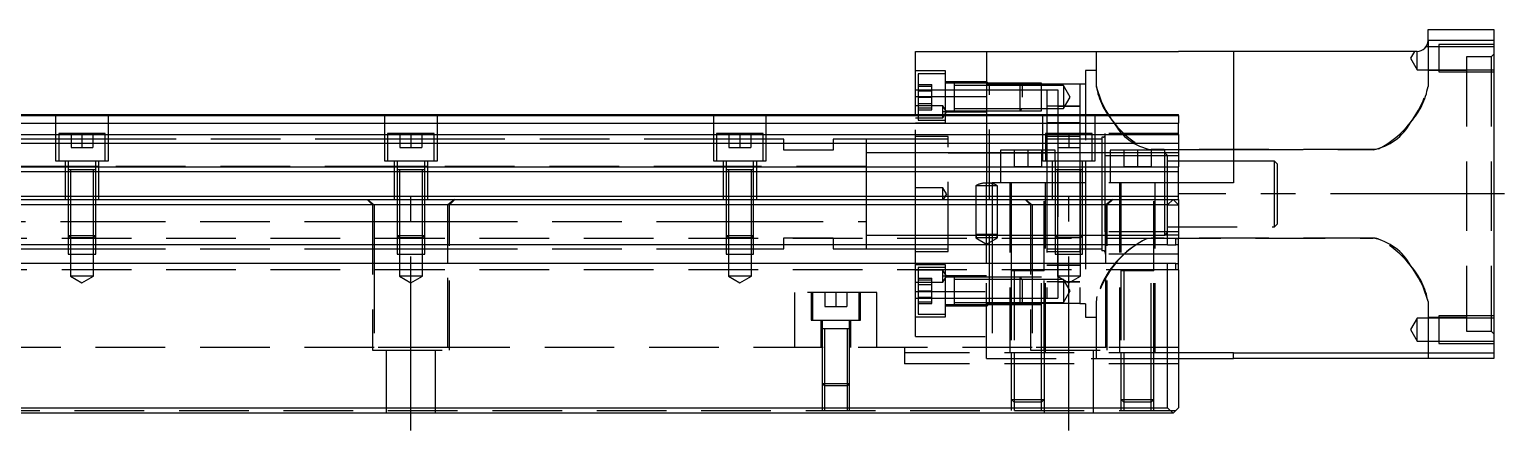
# Model space of a CAD drawing. Extents: x -42 to 900, y -356 to 120.
# Drawn here: x 430.4 to 699.4, y -320.8 to -247.6 of the extents above; entities that cross this region are included whole.
import ezdxf

# ---------------------------------------------------------------- set-up
doc = ezdxf.new("R2010")
doc.units = 0
doc.linetypes.add('CENTER', pattern=[50.8, 31.75, -6.35, 6.35, -6.35])
doc.linetypes.add('DASHED', pattern=[19.05, 12.7, -6.35])
doc.layers.get('0').update_dxf_attribs({"linetype": 'CONTINUOUS'})
doc.layers.add('CENTER', color=1, linetype='CENTER')

msp = doc.modelspace()

# ---------------------------------------------------------------- linework, layer by layer
at = {"color": 7, "linetype": 'CONTINUOUS'}
for p, q in [((685.5, -249.65), (685.5, -247.65)), ((685.5, -247.65), (697.5, -247.65)), ((697.5, -249.65), (685.5, -249.65)), ((697.5, -247.65), (697.5, -249.65)), ((697.5, -249.65), (697.5, -306.65)), ((592, -251.65), (605, -251.65)), ((592, -259.87), (592, -251.65)), ((605, -251.65), (640, -251.65)), ((605, -251.65), (605, -263.15)), ((650, -251.65), (640, -251.65)), ((683.5, -251.65), (650, -251.65)), ((650, -251.65), (650, -275.65)), ((592, -263.15), (592, -259.87)), ((592, -259.87), (605, -259.87)), ((413.5, -263.15), (640, -263.15)), ((413.5, -263.31), (640, -263.31)), ((640, -263.31), (640, -263.15)), ((640, -263.31), (640, -264.71)), ((413.5, -264.71), (640, -264.71)), ((640, -266.79), (640, -264.71)), ((413.5, -266.79), (640, -266.79)), ((413.5, -268.41), (640, -268.41)), ((640, -266.79), (640, -268.41)), ((640, -268.41), (640, -272.7)), ((0, -273.55), (640, -273.55)), ((413.5, -272.7), (640, -272.7)), ((502.5, -273.25), (497.5, -273.25)), ((562.5, -273.25), (557.5, -273.25)), ((640, -273.55), (640, -272.7)), ((640, -278.05), (640, -273.55)), ((650, -275.65), (640, -275.65)), ((0, -278.05), (640, -278.05)), ((1, -278.65), (639, -278.65)), ((638, -279.65), (2, -279.65)), ((638, -279.65), (639, -278.65)), ((638, -286.95), (638, -279.65)), ((639, -278.65), (640, -279.65)), ((639, -278.65), (640, -278.65)), ((640, -278.65), (640, -278.05)), ((640, -279.65), (640, -285.8)), ((638, -286.95), (2, -286.95)), ((638, -286.95), (639.5, -286.95)), ((639.5, -286.95), (639.5, -285.8)), ((639.5, -285.8), (640, -285.8)), ((640, -286.95), (639.5, -286.95)), ((640, -286.95), (640, -285.8)), ((640, -290.35), (640, -286.95)), ((638, -290.35), (2, -290.35)), ((639.5, -290.35), (638, -290.35)), ((638, -316.65), (638, -290.35)), ((639.5, -290.35), (640, -290.35)), ((639.5, -291.5), (639.5, -290.35)), ((640, -291.5), (640, -290.35)), ((615.5, -291.65), (609.5, -291.65)), ((635.5, -291.65), (629.5, -291.65)), ((640, -291.5), (639.5, -291.5)), ((640, -291.5), (640, -316.65)), ((580, -302.25), (575, -302.25)), ((650, -306.65), (640, -306.65)), ((650, -307.65), (650, -306.65)), ((650, -306.65), (697.5, -306.65)), ((697.5, -306.65), (697.5, -307.65)), ((640, -307.65), (650, -307.65)), ((697.5, -307.65), (650, -307.65)), ((2, -316.65), (638, -316.65)), ((639, -317.65), (638, -316.65)), ((640, -316.65), (639, -317.65)), ((639, -317.65), (1, -317.65))]:
    msp.add_line(p, q, dxfattribs=at)
at = {"color": 3, "linetype": 'DASHED'}
for p, q in [((685.5, -249.65), (685.5, -258.02)), ((625, -251.65), (625, -258.02)), ((683.01, -251.65), (682.29, -252.9)), ((683.5, -255), (683.5, -251.65)), ((685.12, -250.83), (685.14, -250.8)), ((687.5, -250.8), (685.14, -250.8)), ((697.5, -250.4), (687.5, -250.4)), ((687.5, -250.4), (687.5, -255.4)), ((697.5, -250.8), (687.5, -250.8)), ((697, -252.65), (692.5, -252.65)), ((692.5, -252.65), (692.5, -302.65)), ((697.5, -252.15), (697, -252.65)), ((697, -252.65), (697, -302.65)), ((597.5, -255.22), (592, -255.22)), ((597.5, -264.72), (597.5, -255.22)), ((625, -255.15), (623, -255.15)), ((623, -255.15), (623, -271.65)), ((682.29, -252.9), (683.5, -255)), ((683.5, -255), (687.5, -255)), ((692.5, -255.15), (685.5, -255.15)), ((687.5, -255), (697.5, -255)), ((687.5, -255.4), (697.5, -255.4)), ((597.5, -255.72), (592.5, -255.72)), ((592.5, -255.72), (592.5, -259.97)), ((592.5, -257.66), (595, -257.66)), ((592.5, -257.97), (595, -257.97)), ((595, -258.82), (595, -257.66)), ((605, -257.22), (597.5, -257.22)), ((599.1, -257.47), (597.5, -257.47)), ((599.1, -257.47), (599.09, -257.47)), ((599.1, -257.47), (599.1, -257.47)), ((605, -257.47), (599.1, -257.47)), ((599.1, -257.47), (599.1, -259.82)), ((599.1, -257.47), (599.1, -257.47)), ((599.1, -257.47), (599.1, -262.47)), ((605, -257.87), (599.1, -257.87)), ((605.5, -257.65), (605, -257.15)), ((611.1, -257.47), (605, -257.47)), ((611.1, -257.47), (605, -257.47)), ((605.5, -257.65), (605, -257.65)), ((611.5, -257.87), (605, -257.87)), ((611.28, -257.65), (605.5, -257.65)), ((605.5, -297.65), (605.5, -257.65)), ((611.5, -257.87), (611.1, -257.47)), ((615, -257.47), (611.1, -257.47)), ((611.1, -259.97), (611.1, -257.47)), ((615, -257.65), (611.28, -257.65)), ((615, -257.87), (611.5, -257.87)), ((611.5, -257.87), (611.5, -259.97)), ((615, -262.47), (615, -257.47)), ((622, -257.65), (615, -257.65)), ((619, -257.87), (615, -257.87)), ((620.21, -259.97), (619, -257.87)), ((619, -257.87), (619, -259.97)), ((623, -257.65), (622, -257.65)), ((622, -257.65), (622, -266.65)), ((592, -258.65), (592.5, -258.65)), ((592, -258.65), (592.5, -258.65)), ((592.5, -258.65), (597.5, -258.65)), ((592.5, -258.65), (597.5, -258.65)), ((592.5, -258.82), (595, -258.82)), ((592.5, -259.97), (592.5, -263.15)), ((592.5, -259.97), (595, -259.97)), ((595, -261.13), (595, -258.82)), ((597.5, -258.65), (599.1, -258.65)), ((597.5, -258.65), (599.1, -258.65)), ((599.1, -258.65), (605, -258.65)), ((599.1, -258.65), (605, -258.65)), ((599.1, -259.82), (599.1, -260.1)), ((599.1, -259.97), (599.1, -262.47)), ((599.1, -260.1), (599.1, -261.74)), ((605, -258.65), (616, -258.65)), ((605, -258.65), (616, -258.65)), ((611.1, -262.47), (611.1, -259.97)), ((616, -258.65), (618, -258.65)), ((616, -258.65), (616, -269.65)), ((618, -258.65), (618, -266.65)), ((619, -262.07), (620.21, -259.97)), ((619, -259.97), (619, -262.07)), ((435.25, -271.65), (435.25, -263.15)), ((444.75, -263.15), (444.75, -271.65)), ((495.25, -271.65), (495.25, -263.15)), ((504.75, -263.15), (504.75, -271.65)), ((555.25, -271.65), (555.25, -263.15)), ((564.75, -263.15), (564.75, -271.65)), ((597, -261.55), (592, -261.55)), ((592, -278.65), (592, -263.15)), ((592.5, -261.13), (595, -261.13)), ((592.5, -261.97), (595, -261.97)), ((592.5, -262.28), (595, -262.28)), ((592.5, -263.15), (592.5, -264.22)), ((595, -262.28), (595, -261.13)), ((597.66, -262.65), (597, -261.55)), ((597, -262.65), (597, -261.55)), ((597, -263.75), (597.66, -262.65)), ((597.66, -262.65), (597, -262.65)), ((597.5, -262.65), (597, -262.65)), ((597, -263.75), (597, -262.65)), ((597.5, -262.47), (599.1, -262.47)), ((597.66, -262.65), (597.5, -262.65)), ((605, -262.72), (597.5, -262.72)), ((599.09, -262.47), (599.1, -262.47)), ((599.1, -261.74), (599.1, -262.47)), ((599.1, -262.07), (605, -262.07)), ((599.1, -262.47), (599.1, -262.47)), ((599.1, -262.47), (605, -262.47)), ((605, -262.07), (611.5, -262.07)), ((605, -262.47), (611.1, -262.47)), ((605, -262.47), (611.1, -262.47)), ((605, -263.15), (605, -275.65)), ((611.1, -262.47), (611.5, -262.07)), ((611.1, -262.47), (615, -262.47)), ((611.5, -262.07), (615, -262.07)), ((615, -262.07), (619, -262.07)), ((615.25, -271.65), (615.25, -263.15)), ((618, -261.65), (616, -261.65)), ((618, -261.65), (622, -261.65)), ((622, -261.65), (618, -261.65)), ((624.75, -263.15), (624.75, -271.65)), ((592, -263.75), (597, -263.75)), ((597.5, -264.72), (592, -264.72)), ((592.5, -264.22), (597.5, -264.22)), ((622, -264.65), (616, -264.65)), ((622, -264.65), (616, -264.65)), ((435.25, -267.65), (413.5, -267.65)), ((435.75, -267.65), (435.25, -267.65)), ((435.75, -266.65), (435.75, -271.65)), ((444.25, -266.65), (435.75, -266.65)), ((444.25, -267.65), (435.75, -267.65)), ((438, -266.65), (438, -269.15)), ((440, -266.65), (440, -269.15)), ((442, -266.65), (442, -269.15)), ((444.25, -271.65), (444.25, -266.65)), ((444.75, -267.65), (444.25, -267.65)), ((495.25, -267.65), (444.75, -267.65)), ((495.75, -267.65), (495.25, -267.65)), ((495.75, -266.65), (495.75, -271.65)), ((504.25, -266.65), (495.75, -266.65)), ((504.25, -267.65), (495.75, -267.65)), ((498, -266.65), (498, -269.15)), ((500, -266.65), (500, -269.15)), ((502, -266.65), (502, -269.15)), ((504.25, -271.65), (504.25, -266.65)), ((504.75, -267.65), (504.25, -267.65)), ((555.25, -267.65), (504.75, -267.65)), ((555.75, -267.65), (555.25, -267.65)), ((555.75, -266.65), (555.75, -271.65)), ((564.25, -266.65), (555.75, -266.65)), ((564.25, -267.65), (555.75, -267.65)), ((558, -266.65), (558, -269.15)), ((560, -266.65), (560, -269.15)), ((562, -266.65), (562, -269.15)), ((564.25, -271.65), (564.25, -266.65)), ((564.75, -267.65), (564.25, -267.65)), ((568, -267.65), (564.75, -267.65)), ((568, -269.65), (568, -267.65)), ((583, -267.65), (577, -267.65)), ((577, -267.65), (577, -269.65)), ((592, -267.65), (583, -267.65)), ((583, -267.65), (583, -277.65)), ((583, -267.65), (583, -277.65)), ((598, -267.15), (592, -267.15)), ((598, -267.65), (592, -267.65)), ((598, -288.15), (598, -267.15)), ((615.75, -266.65), (615.75, -271.65)), ((624.25, -266.65), (615.75, -266.65)), ((622, -267.15), (616, -267.15)), ((626, -267.65), (616, -267.65)), ((618, -266.65), (618, -269.15)), ((620, -266.65), (620, -269.15)), ((622, -266.65), (622, -269.15)), ((624.25, -271.65), (624.25, -266.65)), ((626, -267.27), (626, -275.65)), ((626.31, -267.27), (626, -267.27)), ((626.63, -270.72), (626.63, -266.65)), ((640, -266.65), (626.63, -266.65)), ((444.75, -271.65), (435.25, -271.65)), ((437, -278.65), (437, -271.65)), ((437.5, -271.65), (437.5, -273.25)), ((438, -269.15), (440, -269.15)), ((440, -269.15), (442, -269.15)), ((442.5, -273.25), (442.5, -271.65)), ((443, -271.65), (443, -278.65)), ((504.75, -271.65), (495.25, -271.65)), ((497, -278.65), (497, -271.65)), ((497.5, -271.65), (497.5, -273.25)), ((498, -269.15), (500, -269.15)), ((500, -269.15), (502, -269.15)), ((502.5, -273.25), (502.5, -271.65)), ((503, -271.65), (503, -278.65)), ((564.75, -271.65), (555.25, -271.65)), ((557, -278.65), (557, -271.65)), ((557.5, -271.65), (557.5, -273.25)), ((558, -269.15), (560, -269.15)), ((560, -269.15), (562, -269.15)), ((562.5, -273.25), (562.5, -271.65)), ((563, -271.65), (563, -278.65)), ((577, -269.65), (568, -269.65)), ((592, -270.15), (583, -270.15)), ((598, -270.15), (592, -270.15)), ((605, -270.15), (598, -270.15)), ((598, -270.15), (605, -270.15)), ((607.5, -270.15), (605, -270.15)), ((605, -270.15), (607.5, -270.15)), ((607.5, -269.65), (607.5, -275.65)), ((615.25, -269.65), (607.5, -269.65)), ((615.25, -270.15), (607.5, -270.15)), ((607.5, -270.15), (615.25, -270.15)), ((610, -269.65), (610, -272.65)), ((612.5, -269.65), (612.5, -272.65)), ((615, -269.65), (615, -272.65)), ((615.75, -269.65), (615.25, -269.65)), ((615.75, -270.15), (615.25, -270.15)), ((615.25, -270.15), (615.75, -270.15)), ((624.75, -271.65), (615.25, -271.65)), ((617.5, -269.65), (615.75, -269.65)), ((616, -270.15), (615.75, -270.15)), ((615.75, -270.15), (616, -270.15)), ((616, -269.65), (616, -271.65)), ((617.5, -270.15), (616, -270.15)), ((616, -271.65), (616, -275.65)), ((617, -278.65), (617, -271.65)), ((617.5, -271.65), (617.5, -269.65)), ((622, -270.15), (617.5, -270.15)), ((617.5, -271.65), (617.5, -273.25)), ((618, -269.15), (618, -296.65)), ((618, -269.15), (620, -269.15)), ((620, -269.15), (622, -269.15)), ((622, -269.15), (622, -271.65)), ((624.25, -270.15), (622, -270.15)), ((622, -271.65), (622, -273.25)), ((622.5, -273.25), (622.5, -271.65)), ((623, -271.65), (623, -278.65)), ((624.75, -270.15), (624.25, -270.15)), ((626, -270.15), (624.75, -270.15)), ((626.63, -270.15), (626, -270.15)), ((626.63, -270.15), (626, -270.15)), ((627.5, -270.15), (626.63, -270.15)), ((627.5, -270.15), (626.63, -270.15)), ((626.63, -275.65), (626.63, -270.72)), ((627.5, -270.72), (626.63, -270.72)), ((627.5, -269.65), (627.5, -275.65)), ((637.5, -269.65), (627.5, -269.65)), ((637.5, -270.15), (627.5, -270.15)), ((637.5, -270.15), (627.5, -270.15)), ((637.5, -270.72), (627.5, -270.72)), ((630, -269.65), (630, -272.65)), ((632.5, -269.65), (632.5, -272.65)), ((634.07, -269.46), (634.31, -269.51)), ((634.31, -269.51), (634.65, -269.56)), ((634.65, -269.56), (635, -269.57)), ((675.5, -269.57), (635, -269.57)), ((635, -269.57), (640, -269.57)), ((635, -269.65), (635, -272.65)), ((637.5, -275.65), (637.5, -269.65)), ((638, -270.65), (637.5, -270.15)), ((640, -270.15), (637.5, -270.15)), ((640, -270.72), (637.5, -270.72)), ((638, -275.65), (638, -270.65)), ((640, -271.65), (638, -271.65)), ((640, -269.57), (650, -269.57)), ((650, -271.65), (640, -271.65)), ((650, -269.57), (675.5, -269.57)), ((657.5, -271.65), (650, -271.65)), ((658, -272.15), (657.5, -271.65)), ((657.5, -277.65), (657.5, -271.65)), ((675.85, -269.56), (675.5, -269.57)), ((676.19, -269.51), (675.85, -269.56)), ((676.55, -269.43), (676.19, -269.51)), ((437, -272.65), (413.5, -272.65)), ((437.5, -272.65), (437, -272.65)), ((442.5, -272.65), (437.5, -272.65)), ((437.5, -273.24), (437.5, -273.25)), ((437.5, -273.25), (437.5, -273.25)), ((437.5, -273.25), (437.5, -278.65)), ((442.5, -273.25), (437.5, -273.25)), ((442.5, -273.25), (437.5, -273.25)), ((442.5, -273.25), (437.5, -273.25)), ((437.9, -273.25), (437.9, -278.65)), ((442.1, -278.65), (442.1, -273.25)), ((443, -272.65), (442.5, -272.65)), ((442.5, -273.25), (442.5, -273.24)), ((442.5, -273.25), (442.5, -273.25)), ((442.5, -278.65), (442.5, -273.25)), ((497, -272.65), (443, -272.65)), ((497.5, -272.65), (497, -272.65)), ((502.5, -272.65), (497.5, -272.65)), ((497.5, -273.24), (497.5, -273.25)), ((497.5, -273.25), (497.5, -273.25)), ((497.5, -273.25), (497.5, -278.65)), ((502.5, -273.25), (497.5, -273.25)), ((497.9, -273.25), (497.9, -278.65)), ((502.1, -278.65), (502.1, -273.25)), ((503, -272.65), (502.5, -272.65)), ((502.5, -273.25), (502.5, -273.24)), ((502.5, -273.25), (502.5, -273.25)), ((502.5, -278.65), (502.5, -273.25)), ((557, -272.65), (503, -272.65)), ((557.5, -272.65), (557, -272.65)), ((562.5, -272.65), (557.5, -272.65)), ((557.5, -273.24), (557.5, -273.25)), ((557.5, -273.25), (557.5, -273.25)), ((557.5, -273.25), (557.5, -278.65)), ((562.5, -273.25), (557.5, -273.25)), ((557.9, -273.25), (557.9, -278.65)), ((562.1, -278.65), (562.1, -273.25)), ((563, -272.65), (562.5, -272.65)), ((562.5, -273.25), (562.5, -273.24)), ((562.5, -273.25), (562.5, -273.25)), ((562.5, -278.65), (562.5, -273.25)), ((583, -272.65), (563, -272.65)), ((610, -272.65), (612.5, -272.65)), ((612.5, -272.65), (615, -272.65)), ((617.5, -273.24), (617.5, -273.25)), ((617.5, -273.25), (617.5, -273.25)), ((617.5, -273.25), (617.5, -278.65)), ((622.5, -273.25), (617.5, -273.25)), ((617.9, -273.25), (617.9, -278.65)), ((622, -273.25), (622, -275.65)), ((622.1, -278.65), (622.1, -273.25)), ((622.5, -273.25), (622.5, -273.24)), ((622.5, -273.25), (622.5, -273.25)), ((622.5, -278.65), (622.5, -273.25)), ((630, -272.65), (632.5, -272.65)), ((632.5, -272.65), (635, -272.65)), ((658, -272.15), (658, -277.65)), ((597, -276.55), (592, -276.55)), ((597.66, -277.65), (597, -276.55)), ((597, -278.75), (597, -276.55)), ((603, -276.15), (603, -278.65)), ((607, -276.15), (603, -276.15)), ((605.06, -275.65), (604.94, -275.65)), ((605, -275.65), (605, -275.65)), ((605, -275.65), (605.13, -275.65)), ((605, -278.65), (605, -275.65)), ((605.13, -275.65), (606, -275.65)), ((617, -275.65), (606, -275.65)), ((606, -275.65), (606, -275.76)), ((606, -275.76), (606, -278.65)), ((607, -278.65), (607, -276.15)), ((609.25, -275.65), (609.25, -306.65)), ((609.5, -275.65), (609.5, -278.65)), ((615.5, -291.65), (615.5, -275.65)), ((615.75, -306.65), (615.75, -275.65)), ((616, -275.65), (616, -296.65)), ((617.5, -275.65), (617, -275.65)), ((617.9, -275.65), (617.5, -275.65)), ((622.1, -275.65), (617.9, -275.65)), ((622, -275.65), (622, -297.65)), ((622.5, -275.65), (622.1, -275.65)), ((623, -275.65), (622.5, -275.65)), ((640, -275.65), (623, -275.65)), ((626, -275.65), (626, -288.02)), ((626.63, -284.58), (626.63, -275.65)), ((629.25, -275.65), (629.25, -306.65)), ((629.5, -275.65), (629.5, -291.65)), ((635.5, -291.65), (635.5, -275.65)), ((635.75, -306.65), (635.75, -275.65)), ((637.5, -277.65), (637.5, -275.65)), ((638, -277.65), (638, -275.65)), ((437.5, -278.65), (437.5, -285.25)), ((437.5, -278.65), (437.5, -285.25)), ((437.9, -278.65), (437.9, -285.65)), ((442.1, -285.65), (442.1, -278.65)), ((442.5, -285.25), (442.5, -278.65)), ((442.5, -285.25), (442.5, -278.65)), ((492, -278.65), (493, -279.65)), ((492.06, -278.65), (493.29, -279.65)), ((493, -279.65), (493, -306.15)), ((493.29, -279.65), (493.29, -286.95)), ((497.5, -278.65), (497.5, -285.25)), ((497.5, -278.65), (497.5, -285.25)), ((497.9, -278.65), (497.9, -285.65)), ((502.1, -285.65), (502.1, -278.65)), ((502.5, -285.25), (502.5, -278.65)), ((502.5, -285.25), (502.5, -278.65)), ((507.94, -278.65), (506.71, -279.65)), ((506.71, -286.95), (506.71, -279.65)), ((507, -279.65), (508, -278.65)), ((507, -306.15), (507, -279.65)), ((557.5, -278.65), (557.5, -285.25)), ((557.5, -278.65), (557.5, -285.25)), ((557.9, -278.65), (557.9, -285.65)), ((562.1, -285.65), (562.1, -278.65)), ((562.5, -285.25), (562.5, -278.65)), ((562.5, -285.25), (562.5, -278.65)), ((583, -277.65), (583, -278.65)), ((583, -277.65), (583, -278.65)), ((583, -278.65), (583, -286.95)), ((583, -278.65), (583, -286.95)), ((592, -286.95), (592, -278.65)), ((597, -278.75), (592, -278.75)), ((597.06, -278.65), (597, -278.75)), ((597.66, -277.65), (597.06, -278.65)), ((603, -278.65), (603, -285.02)), ((605, -285.65), (605, -278.65)), ((606, -278.65), (606, -285.65)), ((607, -285.02), (607, -278.65)), ((609.5, -278.65), (609.5, -286.95)), ((612, -278.65), (613, -279.65)), ((612.06, -278.65), (613.29, -279.65)), ((613, -279.65), (613, -306.15)), ((613.29, -279.65), (613.29, -286.95)), ((617.5, -278.65), (617.5, -285.25)), ((617.5, -278.65), (617.5, -285.25)), ((617.9, -278.65), (617.9, -285.65)), ((622.1, -285.65), (622.1, -278.65)), ((622.5, -285.25), (622.5, -278.65)), ((622.5, -285.25), (622.5, -278.65)), ((623, -278.65), (623, -300.15)), ((627.94, -278.65), (626.71, -279.65)), ((626.71, -286.95), (626.71, -279.65)), ((627, -279.65), (628, -278.65)), ((627, -306.15), (627, -279.65)), ((637.5, -285.15), (637.5, -277.65)), ((638, -279.65), (638, -277.65)), ((638, -279.65), (640, -279.65)), ((640, -278.65), (640, -279.65)), ((657.5, -283.65), (657.5, -277.65)), ((658, -277.65), (658, -283.15)), ((417, -282.65), (437.5, -282.65)), ((437.5, -282.65), (437.9, -282.65)), ((437.9, -282.65), (442.1, -282.65)), ((442.1, -282.65), (442.5, -282.65)), ((442.5, -282.65), (493.29, -282.65)), ((493.29, -282.65), (497.5, -282.65)), ((497.5, -282.65), (497.9, -282.65)), ((497.9, -282.65), (502.1, -282.65)), ((502.1, -282.65), (502.5, -282.65)), ((502.5, -282.65), (506.71, -282.65)), ((506.71, -282.65), (557.5, -282.65)), ((557.5, -282.65), (557.9, -282.65)), ((557.9, -282.65), (562.1, -282.65)), ((562.1, -282.65), (562.5, -282.65)), ((562.5, -282.65), (583, -282.65)), ((583, -285.15), (592, -285.15)), ((592, -285.15), (598, -285.15)), ((598, -285.15), (603.03, -285.15)), ((598, -285.15), (603.03, -285.15)), ((603, -285.02), (603, -285.65)), ((603, -285.02), (603.17, -285.65)), ((607, -285.02), (603, -285.02)), ((603.03, -285.15), (605, -285.15)), ((603.03, -285.15), (605, -285.15)), ((605, -285.15), (606.97, -285.15)), ((605, -285.15), (606.97, -285.15)), ((606.83, -285.65), (607, -285.02)), ((606.97, -285.15), (609.5, -285.15)), ((606.97, -285.15), (609.5, -285.15)), ((607, -285.65), (607, -285.02)), ((609.5, -285.15), (616, -285.15)), ((609.5, -285.15), (616, -285.15)), ((616, -285.15), (626, -285.15)), ((626, -285.15), (637.5, -285.15)), ((626.63, -284.58), (626.63, -288.65)), ((640, -284.58), (626.63, -284.58)), ((637.5, -285.15), (638, -284.65)), ((640, -285.15), (637.5, -285.15)), ((638, -283.65), (657.5, -283.65)), ((657.5, -283.65), (658, -283.15)), ((639.5, -285.8), (0.5, -285.8)), ((386.71, -287.65), (437.5, -287.65)), ((437.5, -285.25), (437.9, -285.65)), ((437.5, -285.25), (437.5, -286.95)), ((437.5, -285.25), (442.5, -285.25)), ((437.5, -286.95), (437.5, -288.65)), ((437.5, -287.65), (442.5, -287.65)), ((437.9, -285.65), (437.9, -288.65)), ((442.1, -285.65), (437.9, -285.65)), ((442.1, -285.65), (442.5, -285.25)), ((442.1, -288.65), (442.1, -285.65)), ((442.5, -286.95), (442.5, -285.25)), ((442.5, -288.65), (442.5, -286.95)), ((442.5, -287.65), (493.29, -287.65)), ((493.29, -286.95), (493.29, -290.35)), ((493.29, -287.65), (497.5, -287.65)), ((497.5, -285.25), (497.9, -285.65)), ((497.5, -285.25), (497.5, -286.95)), ((497.5, -285.25), (502.5, -285.25)), ((497.5, -286.95), (497.5, -288.65)), ((497.5, -287.65), (502.5, -287.65)), ((497.9, -285.65), (497.9, -288.65)), ((502.1, -285.65), (497.9, -285.65)), ((502.1, -285.65), (502.5, -285.25)), ((502.1, -288.65), (502.1, -285.65)), ((502.5, -286.95), (502.5, -285.25)), ((502.5, -288.65), (502.5, -286.95)), ((502.5, -287.65), (506.71, -287.65)), ((506.71, -290.35), (506.71, -286.95)), ((506.71, -287.65), (557.5, -287.65)), ((557.5, -285.25), (557.9, -285.65)), ((557.5, -285.25), (557.5, -286.95)), ((557.5, -285.25), (562.5, -285.25)), ((557.5, -286.95), (557.5, -288.65)), ((557.5, -287.65), (562.5, -287.65)), ((557.9, -285.65), (557.9, -288.65)), ((562.1, -285.65), (557.9, -285.65)), ((562.1, -285.65), (562.5, -285.25)), ((562.1, -288.65), (562.1, -285.65)), ((562.5, -286.95), (562.5, -285.25)), ((562.5, -288.65), (562.5, -286.95)), ((562.5, -287.65), (568, -287.65)), ((568, -285.65), (577, -285.65)), ((568, -286.95), (568, -285.65)), ((568, -287.65), (568, -286.95)), ((577, -285.65), (577, -286.95)), ((577, -286.95), (577, -287.65)), ((577, -287.65), (583, -287.65)), ((583, -286.95), (583, -287.65)), ((583, -286.95), (583, -287.65)), ((583, -287.65), (592, -287.65)), ((592, -290.35), (592, -286.95)), ((592, -287.65), (598, -287.65)), ((603, -285.65), (605, -286.8)), ((607, -285.65), (603, -285.65)), ((605, -286.8), (607, -285.65)), ((605, -286.95), (605, -285.65)), ((605, -290.35), (605, -286.95)), ((606, -285.65), (606, -286.95)), ((606, -286.95), (606, -290.35)), ((609.5, -286.95), (609.5, -290.35)), ((613.29, -286.95), (613.29, -290.35)), ((616, -287.65), (626, -287.65)), ((617.5, -285.25), (617.9, -285.65)), ((617.5, -285.25), (617.5, -286.95)), ((617.5, -285.25), (622.5, -285.25)), ((617.5, -286.95), (617.5, -288.65)), ((617.9, -285.65), (617.9, -288.65)), ((622.1, -285.65), (617.9, -285.65)), ((622.1, -285.65), (622.5, -285.25)), ((622.1, -288.65), (622.1, -285.65)), ((622.5, -286.95), (622.5, -285.25)), ((622.5, -288.65), (622.5, -286.95)), ((626.71, -290.35), (626.71, -286.95)), ((634.07, -285.84), (634.26, -285.8)), ((635, -285.73), (634.26, -285.8)), ((634.26, -285.8), (635, -285.73)), ((675.5, -285.73), (635, -285.73)), ((635, -285.73), (675.5, -285.73)), ((675.85, -285.74), (675.5, -285.73)), ((676.19, -285.79), (675.85, -285.74)), ((676.55, -285.87), (676.19, -285.79)), ((437.5, -288.65), (442.5, -288.65)), ((437.9, -288.65), (437.9, -292.65)), ((442.1, -292.65), (442.1, -288.65)), ((493.29, -290.35), (493.29, -305.65)), ((497.5, -288.65), (502.5, -288.65)), ((497.9, -288.65), (497.9, -292.65)), ((502.1, -292.65), (502.1, -288.65)), ((506.71, -305.65), (506.71, -290.35)), ((557.5, -288.65), (562.5, -288.65)), ((557.9, -288.65), (557.9, -292.65)), ((562.1, -292.65), (562.1, -288.65)), ((592, -288.15), (598, -288.15)), ((592, -295.43), (592, -290.35)), ((605, -306.65), (605, -290.35)), ((606, -290.35), (606, -306.65)), ((609.5, -290.35), (609.5, -291.65)), ((613.29, -290.35), (613.29, -305.65)), ((616, -288.15), (622, -288.15)), ((617.5, -288.65), (622.5, -288.65)), ((617.9, -288.65), (617.9, -292.65)), ((622.1, -292.65), (622.1, -288.65)), ((626.31, -288.02), (626, -288.02)), ((640, -288.65), (626.63, -288.65)), ((626.71, -305.65), (626.71, -290.35)), ((639.5, -291.5), (0.5, -291.5)), ((437.9, -292.65), (440, -293.86)), ((442.1, -292.65), (437.9, -292.65)), ((440, -293.86), (442.1, -292.65)), ((497.9, -292.65), (500, -293.86)), ((502.1, -292.65), (497.9, -292.65)), ((500, -293.86), (502.1, -292.65)), ((557.9, -292.65), (560, -293.86)), ((562.1, -292.65), (557.9, -292.65)), ((560, -293.86), (562.1, -292.65)), ((597.5, -290.58), (592, -290.58)), ((597, -291.55), (592, -291.55)), ((597.5, -291.08), (592.5, -291.08)), ((592.5, -291.08), (592.5, -299.58)), ((592.5, -293.02), (595, -293.02)), ((595, -293.33), (595, -293.02)), ((597.66, -292.65), (597, -291.55)), ((597, -292.65), (597, -291.55)), ((597, -293.75), (597.66, -292.65)), ((597.66, -292.65), (597, -292.65)), ((597.5, -292.65), (597, -292.65)), ((597, -293.75), (597, -292.65)), ((597.5, -295.33), (597.5, -290.58)), ((605, -292.58), (597.5, -292.58)), ((597.66, -292.65), (597.5, -292.65)), ((599.1, -292.83), (597.5, -292.83)), ((599.1, -292.83), (599.09, -292.83)), ((599.1, -292.83), (599.1, -292.83)), ((605, -292.83), (599.1, -292.83)), ((599.1, -292.83), (599.1, -297.83)), ((599.1, -292.83), (599.1, -297.83)), ((605, -293.23), (599.1, -293.23)), ((609.5, -292.83), (605, -292.83)), ((609.5, -292.83), (605, -292.83)), ((609.5, -293.23), (605, -293.23)), ((609.5, -291.64), (609.5, -291.65)), ((609.5, -291.65), (609.5, -306.65)), ((609.5, -291.65), (609.5, -291.65)), ((615.5, -291.65), (609.5, -291.65)), ((610, -292.83), (609.5, -292.83)), ((610, -292.83), (609.5, -292.83)), ((610, -293.23), (609.5, -293.23)), ((610, -291.65), (610, -306.65)), ((611.1, -292.83), (610, -292.83)), ((611.1, -292.83), (610, -292.83)), ((611.5, -293.23), (610, -293.23)), ((611.5, -293.23), (611.1, -292.83)), ((615, -292.83), (611.1, -292.83)), ((611.1, -297.83), (611.1, -292.83)), ((615, -293.23), (611.5, -293.23)), ((611.5, -293.23), (611.5, -297.43)), ((615, -306.65), (615, -291.65)), ((619, -293.23), (615, -293.23)), ((615.5, -306.15), (615.5, -291.64)), ((616, -290.65), (622, -290.65)), ((622, -290.65), (616, -290.65)), ((617.9, -292.65), (620, -293.86)), ((622.1, -292.65), (617.9, -292.65)), ((620.21, -295.33), (619, -293.23)), ((619, -293.23), (619, -297.43)), ((620, -293.86), (622.1, -292.65)), ((629.5, -291.64), (629.5, -306.65)), ((635.5, -291.65), (629.5, -291.65)), ((630, -291.65), (630, -306.65)), ((635, -306.65), (635, -291.65)), ((635.5, -306.65), (635.5, -291.64)), ((585, -295.65), (570, -295.65)), ((570, -305.65), (570, -295.65)), ((573, -295.65), (573, -300.65)), ((573.25, -295.65), (573.25, -300.65)), ((575.5, -295.65), (575.5, -298.15)), ((577.5, -295.65), (577.5, -298.15)), ((579.5, -295.65), (579.5, -298.15)), ((581.75, -300.65), (581.75, -295.65)), ((582, -300.65), (582, -295.65)), ((585, -305.65), (585, -295.65)), ((592, -293.75), (597, -293.75)), ((592, -303.65), (592, -295.43)), ((592, -295.43), (605, -295.43)), ((592.5, -293.33), (595, -293.33)), ((592.5, -294.17), (595, -294.17)), ((592.5, -295.33), (595, -295.33)), ((595, -295.33), (595, -293.33)), ((595, -297.33), (595, -295.33)), ((597.5, -300.08), (597.5, -295.33)), ((599.1, -295.33), (599.1, -297.83)), ((618, -293.65), (616, -293.65)), ((618, -293.65), (622, -293.65)), ((622, -293.65), (618, -293.65)), ((619, -297.43), (620.21, -295.33)), ((575.5, -298.15), (577.5, -298.15)), ((577.5, -298.15), (579.5, -298.15)), ((592, -296.65), (592.5, -296.65)), ((592, -296.65), (592.5, -296.65)), ((592.5, -296.48), (595, -296.48)), ((592.5, -296.65), (597.5, -296.65)), ((592.5, -296.65), (597.5, -296.65)), ((592.5, -297.33), (595, -297.33)), ((592.5, -297.64), (595, -297.64)), ((595, -297.64), (595, -297.33)), ((597.5, -296.65), (599.1, -296.65)), ((597.5, -296.65), (599.1, -296.65)), ((597.5, -297.83), (599.1, -297.83)), ((597.5, -298.08), (605, -298.08)), ((599.09, -297.83), (599.1, -297.83)), ((599.1, -296.65), (605, -296.65)), ((599.1, -296.65), (605, -296.65)), ((599.1, -297.43), (605, -297.43)), ((599.1, -297.83), (599.1, -297.83)), ((599.1, -297.83), (605, -297.83)), ((605, -296.65), (609.5, -296.65)), ((605, -296.65), (609.5, -296.65)), ((605, -297.43), (609.5, -297.43)), ((605, -298.15), (605.5, -297.65)), ((605.5, -297.65), (605, -297.65)), ((605, -297.83), (609.5, -297.83)), ((605, -297.83), (609.5, -297.83)), ((609.5, -297.65), (605.5, -297.65)), ((609.5, -296.65), (610, -296.65)), ((609.5, -296.65), (610, -296.65)), ((609.5, -297.43), (610, -297.43)), ((610, -297.65), (609.5, -297.65)), ((609.5, -297.83), (610, -297.83)), ((609.5, -297.83), (610, -297.83)), ((610, -296.65), (616, -296.65)), ((610, -296.65), (616, -296.65)), ((610, -297.43), (611.5, -297.43)), ((622, -297.65), (610, -297.65)), ((610, -297.83), (611.1, -297.83)), ((610, -297.83), (611.1, -297.83)), ((611.1, -297.83), (611.5, -297.43)), ((611.1, -297.83), (615, -297.83)), ((611.5, -297.43), (615, -297.43)), ((615, -297.43), (619, -297.43)), ((616, -296.65), (618, -296.65)), ((622, -297.65), (623, -297.65)), ((625.01, -296.97), (625, -297.28)), ((625, -297.28), (625, -307.65)), ((625.05, -296.66), (625.01, -296.97)), ((625.12, -296.34), (625.05, -296.66)), ((685.5, -297.28), (685.5, -307.65)), ((573, -300.65), (582, -300.65)), ((574.75, -300.65), (574.75, -305.65)), ((575, -300.65), (575, -302.25)), ((580, -302.25), (580, -300.65)), ((580.25, -305.65), (580.25, -300.65)), ((592, -300.08), (597.5, -300.08)), ((592.5, -299.58), (597.5, -299.58)), ((623, -300.15), (625, -300.15)), ((683.5, -300.3), (682.29, -302.4)), ((687.5, -300.3), (683.5, -300.3)), ((683.5, -302.4), (683.5, -300.3)), ((685.5, -300.15), (692.5, -300.15)), ((697.5, -299.9), (687.5, -299.9)), ((687.5, -299.9), (687.5, -304.9)), ((697.5, -300.3), (687.5, -300.3)), ((575, -302.24), (575, -305.65)), ((580, -302.25), (575, -302.25)), ((575.4, -302.25), (575.4, -305.65)), ((579.6, -305.65), (579.6, -302.25)), ((580, -305.65), (580, -302.24)), ((592, -303.65), (605, -303.65)), ((682.29, -302.4), (683.5, -304.5)), ((683.5, -304.5), (683.5, -302.4)), ((692.5, -302.65), (697, -302.65)), ((697, -302.65), (697.5, -303.15)), ((493.29, -305.65), (386.71, -305.65)), ((493, -306.15), (507, -306.15)), ((506.71, -305.65), (493.29, -305.65)), ((495.5, -306.15), (495.5, -317.65)), ((504.5, -317.65), (504.5, -306.15)), ((613.29, -305.65), (506.71, -305.65)), ((575, -305.65), (575, -312.25)), ((575, -305.65), (575, -312.25)), ((575.4, -305.65), (575.4, -312.65)), ((579.6, -312.65), (579.6, -305.65)), ((580, -312.25), (580, -305.65)), ((580, -312.25), (580, -305.65)), ((590, -305.65), (590, -306.65)), ((590, -306.65), (590, -308.65)), ((600, -306.65), (590, -306.65)), ((640, -306.65), (600, -306.65)), ((605, -307.65), (605, -306.65)), ((609.5, -306.65), (609.5, -315.15)), ((609.5, -306.65), (609.5, -315.15)), ((610, -306.65), (610, -315.65)), ((613, -306.15), (627, -306.15)), ((626.71, -305.65), (613.29, -305.65)), ((615, -315.65), (615, -306.65)), ((615.5, -306.15), (615.5, -317.65)), ((624.5, -317.65), (624.5, -306.15)), ((640, -305.65), (626.71, -305.65)), ((629.5, -306.65), (629.5, -315.15)), ((629.5, -306.65), (629.5, -315.15)), ((630, -306.65), (630, -315.65)), ((635, -315.65), (635, -306.65)), ((635.5, -315.15), (635.5, -306.65)), ((635.5, -315.15), (635.5, -306.65)), ((683.5, -304.5), (687.5, -304.5)), ((687.5, -304.5), (697.5, -304.5)), ((687.5, -304.9), (697.5, -304.9)), ((595, -308.65), (590, -308.65)), ((640, -308.65), (595, -308.65)), ((605, -307.65), (635, -307.65)), ((635, -307.65), (635.5, -307.65)), ((635.5, -307.65), (640, -307.65)), ((575, -312.25), (575.4, -312.65)), ((575, -312.25), (575, -317.15)), ((575, -312.25), (580, -312.25)), ((575.4, -312.65), (575.4, -317.15)), ((579.6, -312.65), (575.4, -312.65)), ((579.6, -312.65), (580, -312.25)), ((579.6, -317.15), (579.6, -312.65)), ((580, -317.15), (580, -312.25)), ((0.5, -317.15), (639.5, -317.15)), ((609.5, -315.15), (610, -315.65)), ((609.5, -315.15), (609.5, -317.15)), ((609.5, -315.15), (615.5, -315.15)), ((610, -315.65), (610, -317.15)), ((615, -315.65), (610, -315.65)), ((615, -315.65), (615.5, -315.15)), ((615, -317.15), (615, -315.65)), ((629.5, -315.15), (630, -315.65)), ((629.5, -315.15), (629.5, -317.15)), ((629.5, -315.15), (635.5, -315.15)), ((630, -315.65), (630, -317.15)), ((635, -315.65), (630, -315.65)), ((635, -315.65), (635.5, -315.15)), ((635, -317.15), (635, -315.65)), ((635.5, -317.15), (635.5, -315.15))]:
    msp.add_line(p, q, dxfattribs=at)
at = {"color": 7, "linetype": 'CONTINUOUS'}
msp.add_arc((683.5, -249.65), 2, 270, 0, dxfattribs=at)
at = {"color": 3, "linetype": 'DASHED'}
for centre, radius, start, end in [((637.57, -255.97), 12.73, 189.2755, 222.3644), ((642.06, -253.81), 17.57, 193.8766, 242.9634), ((668.25, -253.7), 17.78, 297.8148, 345.9447), ((672.58, -255.8), 13.11, 318.1382, 350.2402), ((636.82, -259.92), 9.82, 208.1197, 259.3224), ((673.68, -259.92), 9.83, 280.6913, 331.8801), ((626.31, -266.96), 0.312, 270, 0), ((604.94, -279.65), 4, 90, 118.9695), ((605.06, -279.65), 4, 61.0305, 90), ((642.06, -301.49), 17.57, 117.0366, 166.1234), ((641.73, -301.51), 17.4, 115.4482, 162.7124), ((673.68, -295.38), 9.83, 28.1199, 79.3087), ((668.25, -301.6), 17.78, 14.0553, 62.1852), ((626.31, -288.34), 0.312, 0, 90), ((672.58, -299.5), 13.11, 9.7598, 41.8618)]:
    msp.add_arc(centre, radius, start, end, dxfattribs=at)
at = {"layer": 'CENTER', "color": 1, "linetype": 'CENTER'}
for p, q in [((500, -320.8), (500, -278)), ((620, -320.8), (620, -278)), ((699.45, -277.65), (640, -277.65))]:
    msp.add_line(p, q, dxfattribs=at)

doc.saveas('drawing.dxf')
